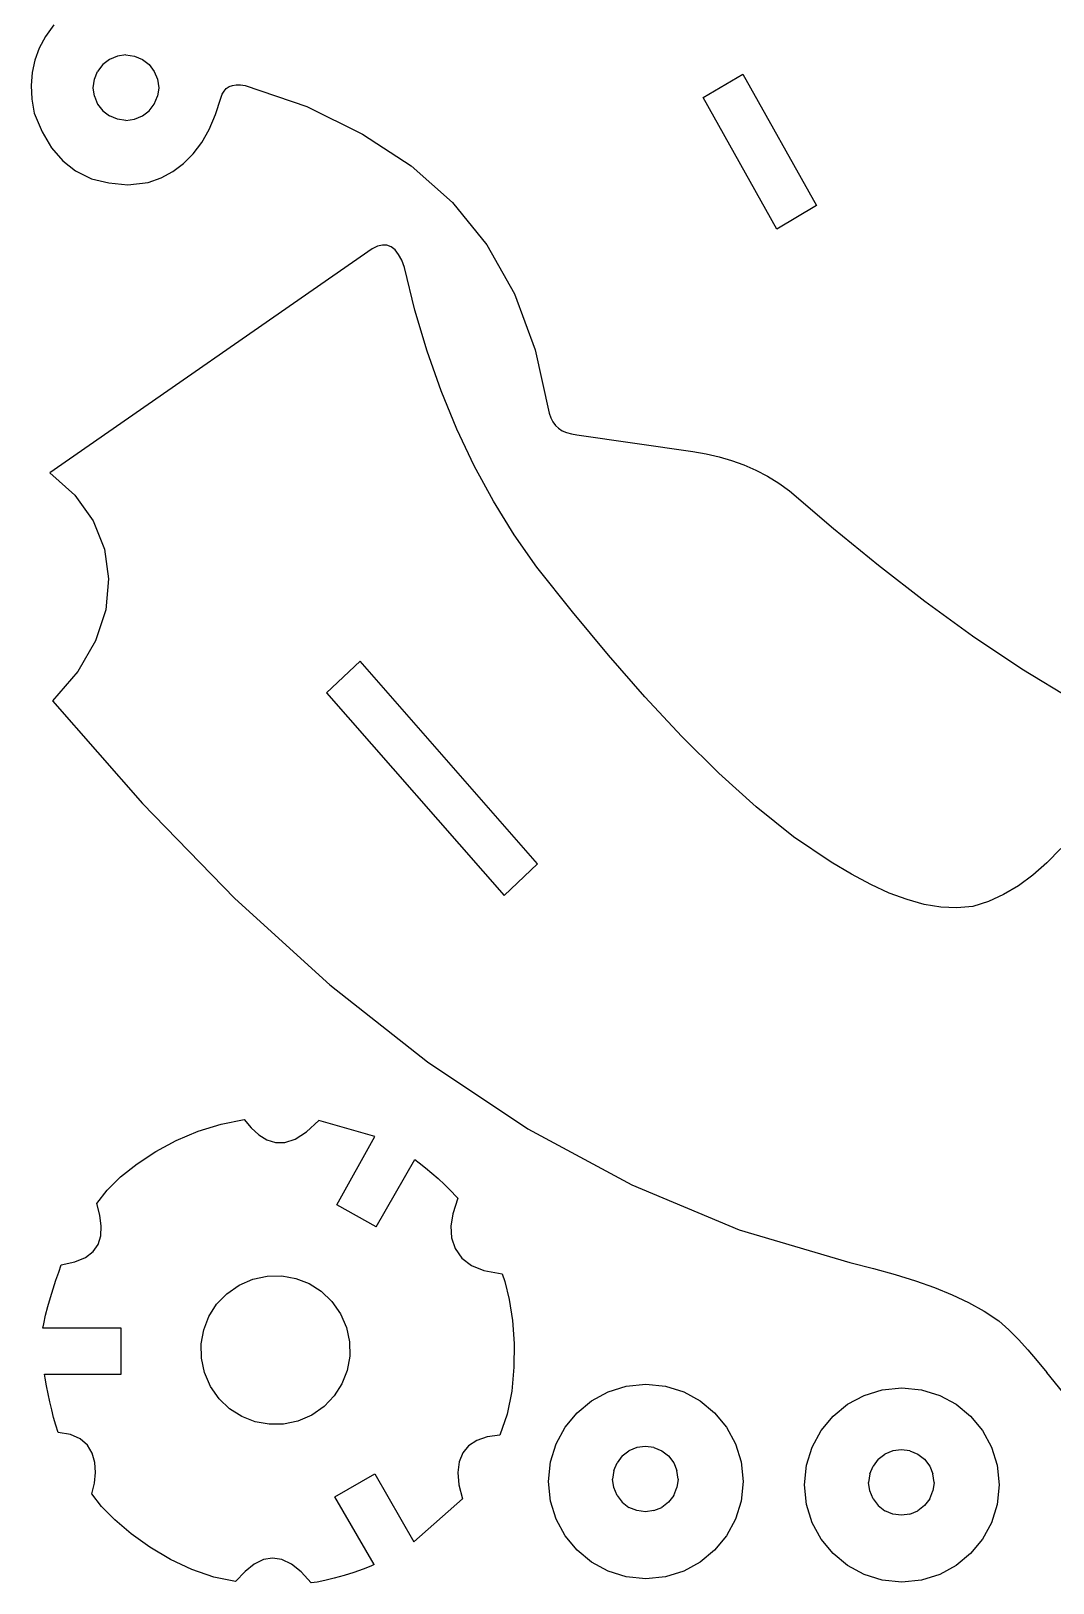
# Model space of a CAD drawing. Extents: x -1184 to 1184, y -939 to 939.
# Drawn here: x 42 to 452, y -936 to -313 of the extents above; entities that cross this region are included whole.
import ezdxf

# ---------------------------------------------------------------- set-up
doc = ezdxf.new("R2010")
doc.units = 0
doc.header["$MEASUREMENT"] = 0
doc.layers.get('0').update_dxf_attribs({"linetype": 'CONTINUOUS'})

msp = doc.modelspace()

# ---------------------------------------------------------------- linework, layer by layer
for p, q in [((50.99, -310.48), (47.67, -315.14)), ((47.67, -315.14), (45.13, -319.87)), ((45.13, -319.87), (43.33, -324.71)), ((76.55, -323.08), (73.38, -324.39)), ((79.95, -322.63), (76.55, -323.08)), ((79.95, -322.63), (83.34, -323.08)), ((83.34, -323.08), (86.51, -324.39)), ((42.25, -329.71), (41.86, -334.89)), ((43.33, -324.71), (42.25, -329.71)), ((67.27, -332.36), (68.58, -329.19)), ((70.66, -326.47), (68.58, -329.19)), ((73.38, -324.39), (70.66, -326.47)), ((86.51, -324.39), (89.23, -326.47)), ((89.23, -326.47), (91.31, -329.19)), ((91.31, -329.19), (92.62, -332.36)), ((41.86, -334.89), (42.15, -340.31)), ((66.82, -335.75), (67.27, -332.36)), ((67.27, -339.15), (66.82, -335.75)), ((92.62, -332.36), (93.07, -335.75)), ((93.07, -335.75), (92.62, -339.15)), ((119.28, -337.12), (120.2, -336.1)), ((120.2, -336.1), (121.32, -335.33)), ((121.32, -335.33), (122.64, -334.83)), ((122.64, -334.83), (124.15, -334.59)), ((124.15, -334.59), (125.86, -334.6)), ((125.86, -334.6), (127.76, -334.85)), ((127.76, -334.85), (152.53, -343.36)), ((311.51, -339.76), (327.39, -330.26)), ((327.39, -330.26), (357.02, -383.05)), ((42.15, -340.31), (43.08, -345.99)), ((67.27, -339.15), (68.58, -342.32)), ((68.58, -342.32), (70.66, -345.03)), ((89.23, -345.03), (91.31, -342.32)), ((91.31, -342.32), (92.62, -339.15)), ((115.89, -346.58), (118.02, -339.98)), ((118.02, -339.98), (118.55, -338.42)), ((118.55, -338.42), (119.28, -337.12)), ((341.14, -392.54), (311.51, -339.76)), ((43.08, -345.99), (46.26, -353.5)), ((70.66, -345.03), (73.38, -347.12)), ((76.55, -348.43), (73.38, -347.12)), ((79.95, -348.88), (76.55, -348.43)), ((79.95, -348.88), (83.34, -348.43)), ((83.34, -348.43), (86.51, -347.12)), ((86.51, -347.12), (89.23, -345.03)), ((113.33, -352.5), (115.89, -346.58)), ((152.53, -343.36), (174.87, -354.36)), ((46.26, -353.5), (50.11, -359.87)), ((110.34, -357.75), (113.33, -352.5)), ((174.87, -354.36), (194.33, -367.1)), ((50.11, -359.87), (54.58, -365.1)), ((106.91, -362.32), (110.34, -357.75)), ((54.58, -365.1), (59.67, -369.14)), ((98.75, -369.44), (103.04, -366.22)), ((103.04, -366.22), (106.91, -362.32)), ((194.33, -367.1), (210.95, -381.86)), ((59.67, -369.14), (66.06, -372.31)), ((66.06, -372.31), (73.08, -374)), ((80.69, -374.73), (88.85, -373.81)), ((88.85, -373.81), (94.01, -371.96)), ((94.01, -371.96), (98.75, -369.44)), ((73.08, -374), (80.69, -374.73)), ((210.95, -381.86), (224.77, -398.9)), ((357.02, -383.05), (341.14, -392.54)), ((178.72, -400.39), (49.34, -490.33)), ((180.84, -399.38), (178.72, -400.39)), ((182.81, -398.93), (180.84, -399.38)), ((184.65, -399.03), (182.81, -398.93)), ((186.34, -399.69), (184.65, -399.03)), ((187.89, -400.91), (186.34, -399.69)), ((189.3, -402.69), (187.89, -400.91)), ((190.57, -405.03), (189.3, -402.69)), ((224.77, -398.9), (235.81, -418.5)), ((191.7, -407.93), (190.57, -405.03)), ((195.9, -425.04), (191.7, -407.93)), ((235.81, -418.5), (244.13, -440.93)), ((200.8, -441.55), (195.9, -425.04)), ((206.4, -457.47), (200.8, -441.55)), ((244.13, -440.93), (249.76, -466.45)), ((212.7, -472.79), (206.4, -457.47)), ((249.76, -466.45), (250.37, -468.29)), ((219.7, -487.54), (212.7, -472.79)), ((250.37, -468.29), (251.2, -469.91)), ((251.2, -469.91), (252.25, -471.32)), ((252.25, -471.32), (253.52, -472.5)), ((253.52, -472.5), (255.01, -473.48)), ((255.01, -473.48), (256.72, -474.24)), ((256.72, -474.24), (258.65, -474.78)), ((258.65, -474.78), (260.8, -475.11)), ((260.8, -475.11), (307.37, -481.79)), ((307.37, -481.79), (312.69, -482.71)), ((312.69, -482.71), (317.89, -483.9)), ((317.89, -483.9), (322.95, -485.38)), ((322.95, -485.38), (327.89, -487.17)), ((49.34, -490.33), (59.43, -499.33)), ((227.38, -501.7), (219.7, -487.54)), ((327.89, -487.17), (332.68, -489.27)), ((332.68, -489.27), (337.33, -491.7)), ((337.33, -491.7), (341.82, -494.48)), ((341.82, -494.48), (346.15, -497.62)), ((346.15, -497.62), (363.86, -512.67)), ((59.43, -499.33), (66.76, -509.65)), ((235.74, -515.28), (227.38, -501.7)), ((66.76, -509.65), (71.3, -520.97)), ((244.78, -528.29), (235.74, -515.28)), ((363.86, -512.67), (381.9, -527.46)), ((71.3, -520.97), (72.99, -532.98)), ((259.04, -546.14), (244.78, -528.29)), ((381.9, -527.46), (400.41, -541.88)), ((72.99, -532.98), (71.8, -545.38)), ((400.41, -541.88), (419.53, -555.8)), ((71.8, -545.38), (67.69, -557.87)), ((273.5, -563.55), (259.04, -546.14)), ((67.69, -557.87), (60.61, -570.14)), ((419.53, -555.8), (439.4, -569.11)), ((173.91, -565.98), (160.43, -578.66)), ((245.11, -647.37), (173.91, -565.98)), ((288.13, -580.31), (273.5, -563.55)), ((60.61, -570.14), (50.52, -581.88)), ((439.4, -569.11), (460.15, -581.67)), ((160.43, -578.66), (231.63, -660.05)), ((50.52, -581.88), (86.61, -623.17)), ((302.9, -596.19), (288.13, -580.31)), ((317.78, -610.98), (302.9, -596.19)), ((332.75, -624.47), (317.78, -610.98)), ((86.61, -623.17), (123.64, -661.27)), ((347.77, -636.44), (332.75, -624.47)), ((362.83, -646.66), (347.77, -636.44)), ((455, -641.25), (449.45, -646.9)), ((231.63, -660.05), (245.11, -647.37)), ((371, -651.53), (362.83, -646.66)), ((449.45, -646.9), (443.8, -651.87)), ((378.77, -655.67), (371, -651.53)), ((443.8, -651.87), (438.01, -656.14)), ((386.21, -659.07), (378.77, -655.67)), ((393.34, -661.73), (386.21, -659.07)), ((432.08, -659.68), (425.98, -662.48)), ((438.01, -656.14), (432.08, -659.68)), ((123.64, -661.27), (161.7, -695.92)), ((400.2, -663.62), (393.34, -661.73)), ((406.86, -664.72), (400.2, -663.62)), ((413.33, -665.03), (406.86, -664.72)), ((419.68, -664.53), (413.33, -665.03)), ((425.98, -662.48), (419.68, -664.53)), ((161.7, -695.92), (200.87, -726.82)), ((200.87, -726.82), (241.24, -753.7)), ((108.93, -754.66), (118.07, -751.81)), ((118.07, -751.81), (127.37, -750.01)), ((127.37, -750.01), (130.21, -753.39)), ((130.21, -753.39), (133.21, -756.19)), ((152.31, -754.94), (157.26, -750.37)), ((179.85, -756.79), (157.26, -750.37)), ((241.24, -753.7), (282.89, -776.26)), ((91.89, -762.82), (100.13, -758.39)), ((100.13, -758.39), (108.93, -754.66)), ((133.21, -756.19), (136.43, -758.21)), ((136.43, -758.21), (139.9, -759.28)), ((139.9, -759.28), (143.68, -759.22)), ((143.68, -759.22), (147.8, -757.83)), ((147.8, -757.83), (152.31, -754.94)), ((164.52, -784.29), (179.85, -756.79)), ((84.38, -767.75), (91.89, -762.82)), ((180.32, -793.1), (195.88, -765.99)), ((195.88, -765.99), (197.62, -767.33)), ((195.88, -765.99), (195.88, -765.99)), ((77.8, -773.01), (84.38, -767.75)), ((197.62, -767.33), (200.16, -769.38)), ((200.16, -769.38), (202.69, -771.5)), ((202.69, -771.5), (205.2, -773.72)), ((68.24, -783.77), (72.36, -778.41)), ((72.36, -778.41), (77.8, -773.01)), ((205.2, -773.72), (207.69, -776.04)), ((207.69, -776.04), (210.16, -778.47)), ((210.16, -778.47), (212.6, -781.02)), ((282.89, -776.26), (325.9, -794.24)), ((69.48, -788.45), (68.24, -783.77)), ((180.32, -793.1), (164.52, -784.29)), ((213.12, -781.58), (211.06, -787.83)), ((212.6, -781.02), (213.12, -781.58)), ((70.04, -792.77), (69.48, -788.45)), ((211.06, -787.83), (210.32, -792.76)), ((68.76, -800.1), (69.83, -796.67)), ((69.83, -796.67), (70.04, -792.77)), ((210.32, -792.76), (210.6, -797.48)), ((210.6, -797.48), (212.05, -801.83)), ((325.9, -794.24), (370.36, -807.34)), ((63.66, -805.4), (66.73, -803.03)), ((66.73, -803.03), (68.76, -800.1)), ((212.05, -801.83), (214.71, -805.61)), ((52.96, -811.21), (53.98, -808.28)), ((53.98, -808.28), (59.44, -807.17)), ((59.44, -807.17), (63.66, -805.4)), ((214.71, -805.61), (218.57, -808.59)), ((218.57, -808.59), (223.52, -810.65)), ((370.36, -807.34), (379.82, -809.8)), ((379.82, -809.8), (388.6, -812.26)), ((50.73, -817.9), (51.86, -814.45)), ((51.86, -814.45), (52.96, -811.21)), ((125.32, -816.44), (130.88, -814.03)), ((130.88, -814.03), (136.63, -812.82)), ((136.63, -812.82), (142.41, -812.75)), ((142.41, -812.75), (148.06, -813.78)), ((148.06, -813.78), (153.41, -815.86)), ((153.41, -815.86), (158.29, -818.95)), ((223.52, -810.65), (230.81, -811.99)), ((230.81, -811.99), (231.96, -815.03)), ((231.96, -815.03), (233.74, -822.3)), ((388.6, -812.26), (396.75, -814.78)), ((396.75, -814.78), (404.32, -817.45)), ((48.6, -825.07), (49.62, -821.47)), ((49.62, -821.47), (50.73, -817.9)), ((116.31, -824.18), (120.36, -819.91)), ((120.36, -819.91), (125.32, -816.44)), ((158.29, -818.95), (162.55, -823)), ((233.74, -822.3), (235.01, -830.71)), ((404.32, -817.45), (411.39, -820.32)), ((411.39, -820.32), (418.01, -823.46)), ((47.02, -831.98), (47.71, -828.6)), ((47.71, -828.6), (48.6, -825.07)), ((113.22, -829.06), (116.31, -824.18)), ((162.55, -823), (166.02, -827.97)), ((166.02, -827.97), (168.43, -833.52)), ((418.01, -823.46), (424.24, -826.95)), ((424.24, -826.95), (430.14, -830.85)), ((46.61, -833.73), (47.02, -831.98)), ((78.08, -833.73), (46.61, -833.73)), ((78.08, -852.21), (78.08, -833.73)), ((110.1, -840.06), (111.13, -834.41)), ((111.13, -834.41), (113.22, -829.06)), ((168.43, -833.52), (169.65, -839.27)), ((235.01, -830.71), (235.67, -839.9)), ((430.14, -830.85), (434.12, -834.46)), ((434.12, -834.46), (437.97, -838.34)), ((110.18, -845.84), (110.1, -840.06)), ((169.65, -839.27), (169.72, -845.06)), ((235.67, -839.9), (235.6, -849.46)), ((437.97, -838.34), (441.74, -842.48)), ((111.39, -851.59), (110.18, -845.84)), ((169.72, -845.06), (168.69, -850.7)), ((441.74, -842.48), (445.52, -846.88)), ((445.52, -846.88), (449.37, -851.53)), ((47.55, -853.79), (47.3, -852.21)), ((47.3, -852.21), (78.08, -852.21)), ((113.8, -857.15), (111.39, -851.59)), ((168.69, -850.7), (166.61, -856.05)), ((235.6, -849.46), (234.69, -859.03)), ((457.55, -861.59), (449.37, -851.53)), ((48.11, -856.96), (47.55, -853.79)), ((48.73, -860.14), (48.11, -856.96)), ((117.27, -862.11), (113.8, -857.15)), ((166.61, -856.05), (163.52, -860.94)), ((234.69, -859.03), (232.83, -868.22)), ((266.71, -862.96), (273.34, -859.37)), ((273.34, -859.37), (280.66, -857.09)), ((280.66, -857.09), (288.52, -856.3)), ((288.52, -856.3), (296.38, -857.09)), ((296.38, -857.09), (303.71, -859.37)), ((303.71, -859.37), (310.33, -862.96)), ((376.05, -860.73), (383.37, -858.46)), ((383.37, -858.46), (391.23, -857.66)), ((391.23, -857.66), (399.09, -858.46)), ((399.09, -858.46), (406.42, -860.73)), ((49.4, -863.32), (48.73, -860.14)), ((50.14, -866.48), (49.4, -863.32)), ((121.53, -866.16), (117.27, -862.11)), ((159.47, -865.2), (154.5, -868.67)), ((163.52, -860.94), (159.47, -865.2)), ((260.94, -867.73), (266.71, -862.96)), ((310.33, -862.96), (316.11, -867.73)), ((363.65, -869.09), (369.42, -864.33)), ((369.42, -864.33), (376.05, -860.73)), ((406.42, -860.73), (413.04, -864.33)), ((413.04, -864.33), (418.82, -869.09)), ((50.93, -869.6), (50.14, -866.48)), ((51.8, -872.67), (50.93, -869.6)), ((126.42, -869.25), (121.53, -866.16)), ((131.77, -871.33), (126.42, -869.25)), ((137.41, -872.36), (131.77, -871.33)), ((148.95, -871.08), (143.19, -872.29)), ((154.5, -868.67), (148.95, -871.08)), ((232.83, -868.22), (229.91, -876.65)), ((256.17, -873.5), (260.94, -867.73)), ((316.11, -867.73), (320.87, -873.5)), ((358.88, -874.87), (363.65, -869.09)), ((418.82, -869.09), (423.58, -874.87)), ((52.73, -875.67), (51.8, -872.67)), ((57.72, -876.4), (52.73, -875.67)), ((61.6, -878.12), (57.72, -876.4)), ((64.45, -880.67), (61.6, -878.12)), ((143.19, -872.29), (137.41, -872.36)), ((224.89, -877.36), (220.72, -878.8)), ((229.91, -876.65), (224.89, -877.36)), ((252.57, -880.13), (256.17, -873.5)), ((320.87, -873.5), (324.47, -880.13)), ((355.28, -881.49), (358.88, -874.87)), ((423.58, -874.87), (427.18, -881.49)), ((66.36, -883.9), (64.45, -880.67)), ((67.41, -887.63), (66.36, -883.9)), ((215.05, -883.82), (213.58, -887.39)), ((217.43, -880.96), (215.05, -883.82)), ((220.72, -878.8), (217.43, -880.96)), ((250.3, -887.45), (252.57, -880.13)), ((279.04, -885.05), (281.76, -882.96)), ((284.92, -881.65), (281.76, -882.96)), ((288.32, -881.2), (284.92, -881.65)), ((291.72, -881.65), (288.32, -881.2)), ((291.72, -881.65), (294.88, -882.96)), ((294.88, -882.96), (297.6, -885.05)), ((324.47, -880.13), (326.74, -887.45)), ((353.01, -888.82), (355.28, -881.49)), ((381.75, -886.41), (384.47, -884.32)), ((387.64, -883.01), (384.47, -884.32)), ((391.03, -882.57), (387.64, -883.01)), ((394.43, -883.01), (391.03, -882.57)), ((394.43, -883.01), (397.59, -884.32)), ((397.59, -884.32), (400.31, -886.41)), ((427.18, -881.49), (429.45, -888.82)), ((67.68, -891.72), (67.41, -887.63)), ((213.58, -887.39), (213.07, -891.66)), ((249.51, -895.32), (250.3, -887.45)), ((275.64, -890.93), (275.2, -894.33)), ((275.64, -890.93), (276.96, -887.76)), ((279.04, -885.05), (276.96, -887.76)), ((297.6, -885.05), (299.69, -887.76)), ((299.69, -887.76), (301, -890.93)), ((301.45, -894.33), (301, -890.93)), ((326.74, -887.45), (327.54, -895.32)), ((352.22, -896.68), (353.01, -888.82)), ((378.35, -892.29), (379.67, -889.13)), ((381.75, -886.41), (379.67, -889.13)), ((400.31, -886.41), (402.4, -889.13)), ((402.4, -889.13), (403.71, -892.29)), ((429.45, -888.82), (430.25, -896.68)), ((66.22, -900.3), (67.25, -896)), ((67.25, -896), (67.68, -891.72)), ((163.75, -901.48), (179.76, -892.24)), ((179.76, -892.24), (195.5, -919.5)), ((213.07, -891.66), (213.52, -896.63)), ((213.52, -896.63), (214.97, -902.28)), ((250.3, -903.18), (249.51, -895.32)), ((275.64, -897.72), (275.2, -894.33)), ((301.45, -894.33), (301, -897.72)), ((327.54, -895.32), (326.74, -903.18)), ((353.01, -904.54), (352.22, -896.68)), ((378.35, -892.29), (377.91, -895.69)), ((378.35, -899.09), (377.91, -895.69)), ((404.16, -895.69), (403.71, -892.29)), ((404.16, -895.69), (403.71, -899.09)), ((430.25, -896.68), (429.45, -904.54)), ((70.1, -905.32), (66.22, -900.3)), ((179.47, -928.69), (163.75, -901.48)), ((214.97, -902.28), (195.5, -919.5)), ((252.57, -910.5), (250.3, -903.18)), ((276.96, -900.89), (275.64, -897.72)), ((276.96, -900.89), (279.04, -903.61)), ((299.69, -900.89), (297.6, -903.61)), ((299.69, -900.89), (301, -897.72)), ((326.74, -903.18), (324.47, -910.5)), ((379.67, -902.25), (378.35, -899.09)), ((379.67, -902.25), (381.75, -904.97)), ((402.4, -902.25), (400.31, -904.97)), ((402.4, -902.25), (403.71, -899.09)), ((75.46, -910.76), (70.1, -905.32)), ((279.04, -903.61), (281.76, -905.69)), ((284.92, -907.01), (281.76, -905.69)), ((288.32, -907.45), (284.92, -907.01)), ((291.72, -907.01), (288.32, -907.45)), ((291.72, -907.01), (294.88, -905.69)), ((297.6, -903.61), (294.88, -905.69)), ((355.28, -911.86), (353.01, -904.54)), ((381.75, -904.97), (384.47, -907.06)), ((387.64, -908.37), (384.47, -907.06)), ((391.03, -908.82), (387.64, -908.37)), ((394.43, -908.37), (391.03, -908.82)), ((394.43, -908.37), (397.59, -907.06)), ((400.31, -904.97), (397.59, -907.06)), ((429.45, -904.54), (427.18, -911.86)), ((82.02, -916.31), (75.46, -910.76)), ((256.17, -917.13), (252.57, -910.5)), ((324.47, -910.5), (320.87, -917.13)), ((358.88, -918.49), (355.28, -911.86)), ((427.18, -911.86), (423.58, -918.49)), ((89.54, -921.68), (82.02, -916.31)), ((97.75, -926.57), (89.54, -921.68)), ((260.94, -922.9), (256.17, -917.13)), ((320.87, -917.13), (316.11, -922.9)), ((363.65, -924.26), (358.88, -918.49)), ((423.58, -918.49), (418.82, -924.26)), ((106.39, -930.7), (97.75, -926.57)), ((135.1, -926.68), (131.42, -928.48)), ((138.78, -926.05), (135.1, -926.68)), ((142.51, -926.64), (138.78, -926.05)), ((146.31, -928.47), (142.51, -926.64)), ((266.71, -927.67), (260.94, -922.9)), ((273.34, -931.26), (266.71, -927.67)), ((310.33, -927.67), (303.71, -931.26)), ((316.11, -922.9), (310.33, -927.67)), ((369.42, -929.03), (363.65, -924.26)), ((418.82, -924.26), (413.04, -929.03)), ((115.21, -933.76), (106.39, -930.7)), ((123.95, -935.45), (115.21, -933.76)), ((127.72, -931.41), (123.95, -935.45)), ((131.42, -928.48), (127.72, -931.41)), ((150.23, -931.6), (146.31, -928.47)), ((154.3, -936.05), (150.23, -931.6)), ((163.45, -934.15), (159.75, -935.08)), ((167.43, -933.02), (163.45, -934.15)), ((171.41, -931.79), (167.43, -933.02)), ((175.11, -930.51), (171.41, -931.79)), ((178.25, -929.28), (175.11, -930.51)), ((179.47, -928.69), (178.25, -929.28)), ((280.66, -933.54), (273.34, -931.26)), ((288.52, -934.33), (280.66, -933.54)), ((296.38, -933.54), (288.52, -934.33)), ((303.71, -931.26), (296.38, -933.54)), ((376.05, -932.63), (369.42, -929.03)), ((383.37, -934.9), (376.05, -932.63)), ((406.42, -932.63), (399.09, -934.9)), ((413.04, -929.03), (406.42, -932.63)), ((156.61, -935.74), (154.3, -936.05)), ((159.75, -935.08), (156.61, -935.74)), ((391.23, -935.69), (383.37, -934.9)), ((399.09, -934.9), (391.23, -935.69))]:
    msp.add_line(p, q)

doc.saveas('drawing.dxf')
